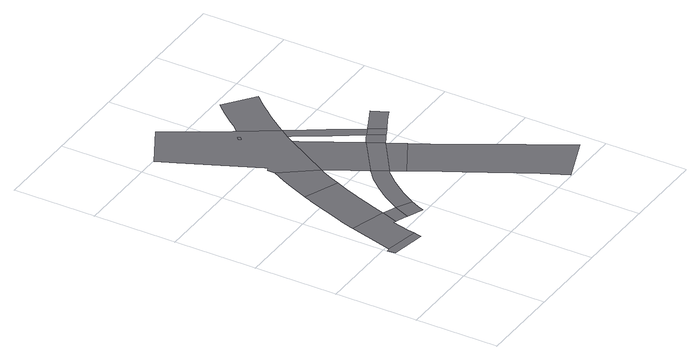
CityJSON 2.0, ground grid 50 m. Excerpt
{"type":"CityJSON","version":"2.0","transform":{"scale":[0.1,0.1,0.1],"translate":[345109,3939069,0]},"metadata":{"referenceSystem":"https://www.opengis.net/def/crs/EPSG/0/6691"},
"CityObjects":{
"road1":{"type":"Road","geometry":[{"type":"MultiSurface","lod":"1","boundaries":[[[0,1,2,3,4,5]]]}]},
"road2":{"type":"Road","geometry":[{"type":"MultiSurface","lod":"1","boundaries":[[[4,6,7,8,9,10,11,12,13,5]]]}]},
"road3":{"type":"Road","geometry":[{"type":"MultiSurface","lod":"1","boundaries":[[[14,15,9,8,16,17]]]}]},
"road4":{"type":"Road","attributes":{"function":"3","RoadStructureAttribute.sectionType":"1"},"geometry":[{"type":"MultiSurface","lod":"1","boundaries":[[[18,19,20,21,22,23,24,25,26,10,9,27,28,29,30,31,32,33,34,35,36,37]]]}]},
"road5":{"type":"Road","geometry":[{"type":"MultiSurface","lod":"1","boundaries":[[[38,39,40,41,42,43,14,17]]]}]},
"road6":{"type":"Road","attributes":{"function":"1","RoadStructureAttribute.sectionType":"1"},"geometry":[{"type":"MultiSurface","lod":"1","boundaries":[[[44,45,46,47,37,36,48,49,50,51,52]]]}]},
"road7":{"type":"Road","attributes":{"function":"3","RoadStructureAttribute.sectionType":"1"},"geometry":[{"type":"MultiSurface","lod":"1","boundaries":[[[53,54,55,56,57,58,59,60,61,62,63,64,65,43,42,66,67,68,69,70,71,72,73,74,75,76,77,78]]]}]},
"road8":{"type":"Road","attributes":{"function":"1","RoadStructureAttribute.sectionType":"1"},"geometry":[{"type":"MultiSurface","lod":"1","boundaries":[[[79,80,81,82,83,44,52,84,85,86,87,88,89,90,91,92],[93,94,95,96,97,98,99,100,101,102]]]}]},
"road9":{"type":"Road","attributes":{"function":"1","RoadStructureAttribute.sectionType":"1"},"geometry":[{"type":"MultiSurface","lod":"1","boundaries":[[[103,104,78,105,106,107,84,52]]]}]},
"road10":{"type":"Road","geometry":[{"type":"MultiSurface","lod":"1","boundaries":[[[101,100,99,98,97,96,95,94,93,102]]]}]},
"road11":{"type":"Road","geometry":[{"type":"MultiSurface","lod":"1","boundaries":[[[77,108,109,105,78]]]}]},
"road12":{"type":"Road","attributes":{"function":"1","RoadStructureAttribute.sectionType":"1"},"geometry":[{"type":"MultiSurface","lod":"1","boundaries":[[[108,77,110,111]]]}]},
"road13":{"type":"Road","attributes":{"function":"1","RoadStructureAttribute.sectionType":"7"},"geometry":[{"type":"MultiSurface","lod":"1","boundaries":[[[112,113,114,115,116,117,118,111,110,119,120,121,122,123,124,125]]]}]},
"road14":{"type":"Road","geometry":[{"type":"MultiSurface","lod":"1","boundaries":[[[126,127,128,129,87,86,130,131,132,133]]]}]},
"road15":{"type":"Road","attributes":{"function":"3","RoadStructureAttribute.sectionType":"6"},"geometry":[{"type":"MultiSurface","lod":"1","boundaries":[[[134,135,105,109,136,137,138,133]]]}]},
"road16":{"type":"Road","attributes":{"function":"3","RoadStructureAttribute.sectionType":"6"},"geometry":[{"type":"MultiSurface","lod":"1","boundaries":[[[87,139,140,141,142,143,144,145,146,147,148,149,150,151,152,153,88]]]}]},
"road17":{"type":"Road","geometry":[{"type":"MultiSurface","lod":"1","boundaries":[[[154,155,126,133,138,156]]]}]},
"road18":{"type":"Road","attributes":{"function":"3","RoadStructureAttribute.sectionType":"6"},"geometry":[{"type":"MultiSurface","lod":"1","boundaries":[[[157,126,155,158,159,160]]]}]}
},
"vertices":[
[6,478,0],[12,431,0],[221,395,0],[226,423,0],[229,442,0],[26,480,0],
[238,490,0],[260,591,0],[277,585,0],[316,687,0],[102,750,0],[81,678,0],[71,643,0],[35,513,0],
[393,655,0],[373,663,0],[334,564,0],[353,557,0],
[219,1086,0],[217,1080,0],[198,1030,0],[145,884,0],[131,843,0],[126,827,0],[125,825,0],[124,821,0],[105,762,0],[326,726,0],[335,756,0],[338,768,0],[342,778,0],[356,822,0],[372,865,0],[380,888,0],[406,953,0],[409,962,0],[443,1044,0],[236,1126,0],
[446,516,0],[446,517,0],[464,558,0],[478,588,0],[487,606,0],[396,654,0],
[357,1383,0],[336,1344,0],[315,1302,0],[295,1260,0],[468,1102,0],[486,1141,0],[496,1160,0],[507,1182,0],[509,1185,0],
[636,953,0],[617,937,0],[592,916,0],[571,897,0],[550,874,0],[531,852,0],[519,838,0],[493,806,0],[479,787,0],[474,781,0],[448,741,0],[423,701,0],[415,687,0],[490,611,0],[492,616,0],[508,643,0],[538,690,0],[562,725,0],[582,753,0],[605,781,0],[606,783,0],[632,813,0],[656,838,0],[677,859,0],[685,866,0],[637,954,0],
[124,1999,0],[175,1887,0],[372,1456,0],[380,1440,0],[357,1429,0],[670,1465,0],[684,1488,0],[695,1505,0],[732,1560,0],[603,1766,0],[600,1771,0],[593,1783,0],[402,2099,0],[379,2139,0],[558,1726,0],[561,1721,0],[562,1720,0],[560,1718,0],[555,1712,0],[550,1707,0],[549,1705,0],[541,1719,0],[544,1722,0],[554,1731,0],
[519,1166,0],[586,1045,0],[858,1114,0],[775,1267,0],[686,1432,0],
[908,1020,0],[909,1020,0],
[730,786,0],[963,917,0],
[1419,114,0],[1362,212,0],[1276,364,0],[1147,587,0],[1078,708,0],[1021,811,0],[1005,840,0],[770,714,0],[823,618,0],[875,523,0],[941,402,0],[1013,266,0],[1071,154,0],[1144,8,0],
[979,1174,0],[886,1318,0],[860,1360,0],[747,1536,0],[708,1486,0],[817,1315,0],[826,1301,0],[924,1147,0],
[895,1133,0],[876,1123,0],[945,1040,0],[950,1043,0],[980,1059,0],
[753,1591,0],[783,1632,0],[815,1673,0],[833,1696,0],[839,1704,0],[894,1771,0],[911,1791,0],[947,1830,0],[956,1839,0],[781,1974,0],[747,1938,0],[725,1913,0],[696,1877,0],[667,1841,0],[642,1809,0],
[1034,1087,0],[1035,1087,0],[981,1059,0],
[1067,1217,0],[1109,1125,0],[1180,1159,0],[1135,1249,0]
]}
